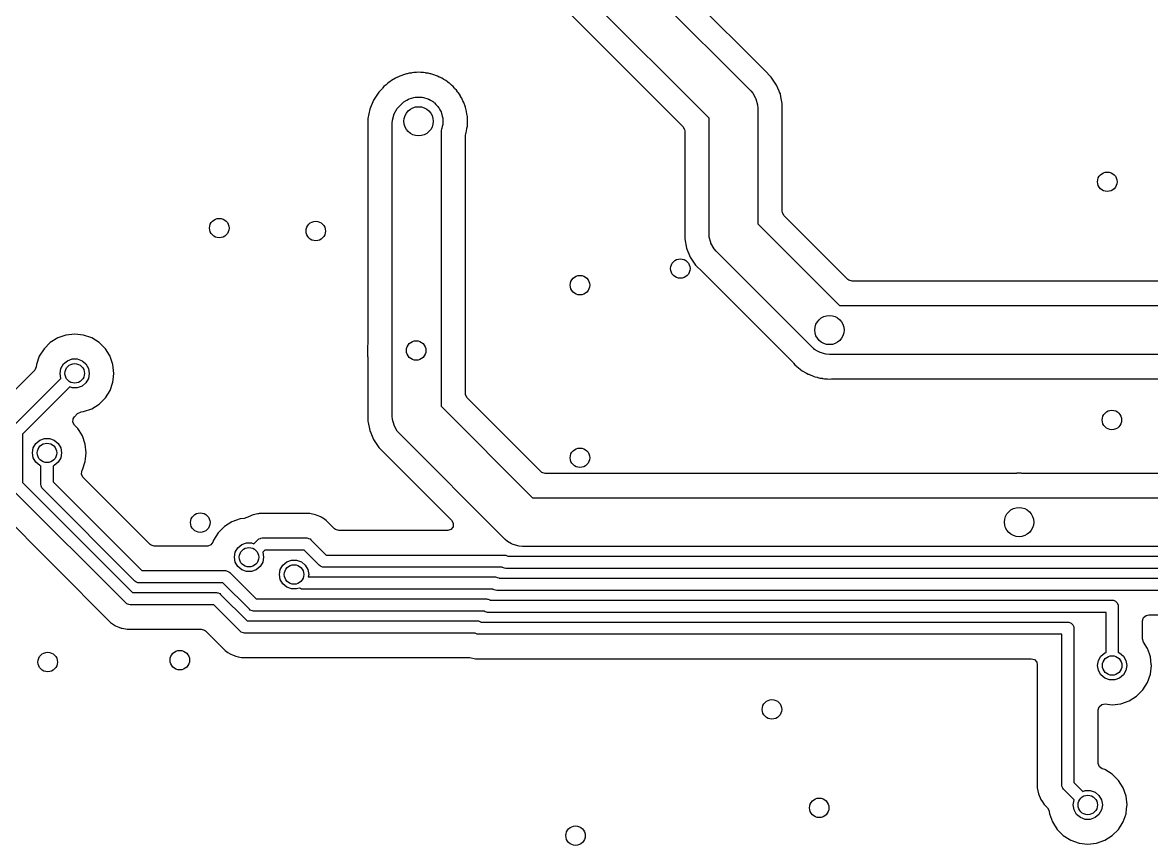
# Model space of a CAD drawing. Extents: x 1.91 to 4.47, y -4.27 to -2.07.
# Drawn here: x 2.373 to 3.285, y -3.398 to -2.733 of the extents above; entities that cross this region are included whole.
import ezdxf

# ---------------------------------------------------------------- set-up
doc = ezdxf.new("R2010")
doc.units = 0
doc.header["$MEASUREMENT"] = 0
doc.layers.add('BLACK', color=7, linetype='CONTINUOUS')

msp = doc.modelspace()

# ---------------------------------------------------------------- linework, layer by layer
at = {"layer": 'BLACK', "linetype": 'CONTINUOUS'}
for p, q in [((2.92756, -2.81052), (2.54972, -2.43268)), ((2.54299, -2.45381), (2.90642, -2.81725)), ((2.97223, -2.77164), (2.77903, -2.57844)), ((2.75642, -2.5837), (2.96116, -2.78844)), ((2.97784, -2.77725), (2.97223, -2.77164)), ((2.97223, -2.77164), (2.97223, -2.77164)), ((2.66961, -2.78116), (2.66922, -2.78145)), ((2.67092, -2.78008), (2.66961, -2.78116)), ((2.67243, -2.77928), (2.67092, -2.78008)), ((2.67092, -2.78008), (2.67092, -2.78008)), ((2.67284, -2.77903), (2.67243, -2.77928)), ((2.67426, -2.77809), (2.67284, -2.77903)), ((2.67583, -2.77743), (2.67426, -2.77809)), ((2.67426, -2.77809), (2.67426, -2.77809)), ((2.67626, -2.77723), (2.67583, -2.77743)), ((2.67777, -2.77642), (2.67626, -2.77723)), ((2.6794, -2.77593), (2.67777, -2.77642)), ((2.67985, -2.77577), (2.6794, -2.77593)), ((2.68142, -2.77512), (2.67985, -2.77577)), ((2.6831, -2.77478), (2.68142, -2.77512)), ((2.68142, -2.77512), (2.68142, -2.77512)), ((2.68356, -2.77467), (2.6831, -2.77478)), ((2.68519, -2.77417), (2.68356, -2.77467)), ((2.68689, -2.77401), (2.68519, -2.77417)), ((2.68519, -2.77417), (2.68519, -2.77417)), ((2.68736, -2.77393), (2.68689, -2.77401)), ((2.68903, -2.7736), (2.68736, -2.77393)), ((2.69074, -2.7736), (2.68903, -2.7736)), ((2.69122, -2.77358), (2.69074, -2.7736)), ((2.69291, -2.77341), (2.69122, -2.77358)), ((2.69461, -2.77358), (2.69291, -2.77341)), ((2.69509, -2.7736), (2.69461, -2.77358)), ((2.69679, -2.7736), (2.69509, -2.7736)), ((2.69847, -2.77393), (2.69679, -2.7736)), ((2.69679, -2.7736), (2.69679, -2.7736)), ((2.69894, -2.77401), (2.69847, -2.77393)), ((2.70064, -2.77417), (2.69894, -2.77401)), ((2.70227, -2.77467), (2.70064, -2.77417)), ((2.70064, -2.77417), (2.70064, -2.77417)), ((2.70273, -2.77478), (2.70227, -2.77467)), ((2.7044, -2.77512), (2.70273, -2.77478)), ((2.70598, -2.77577), (2.7044, -2.77512)), ((2.7044, -2.77512), (2.7044, -2.77512)), ((2.70643, -2.77593), (2.70598, -2.77577)), ((2.70806, -2.77642), (2.70643, -2.77593)), ((2.70956, -2.77723), (2.70806, -2.77642)), ((2.70806, -2.77642), (2.70806, -2.77642)), ((2.71, -2.77743), (2.70956, -2.77723)), ((2.71157, -2.77809), (2.71, -2.77743)), ((2.71299, -2.77903), (2.71157, -2.77809)), ((2.71157, -2.77809), (2.71157, -2.77809)), ((2.7134, -2.77928), (2.71299, -2.77903)), ((2.7149, -2.78008), (2.7134, -2.77928)), ((2.71622, -2.78116), (2.7149, -2.78008)), ((2.7149, -2.78008), (2.7149, -2.78008)), ((2.7166, -2.78145), (2.71622, -2.78116)), ((2.98215, -2.7837), (2.97784, -2.77725)), ((2.97784, -2.77725), (2.97784, -2.77725)), ((2.66074, -2.78946), (2.65643, -2.79591)), ((2.66352, -2.78668), (2.66074, -2.78946)), ((2.66074, -2.78946), (2.66074, -2.78946)), ((2.66384, -2.78632), (2.66352, -2.78668)), ((2.66493, -2.785), (2.66384, -2.78632)), ((2.66624, -2.78392), (2.66493, -2.785)), ((2.6666, -2.7836), (2.66624, -2.78392)), ((2.6678, -2.7824), (2.6666, -2.7836)), ((2.66922, -2.78145), (2.6678, -2.7824)), ((2.6678, -2.7824), (2.6678, -2.7824)), ((2.71757, -2.7821), (2.7166, -2.78145)), ((2.71802, -2.7824), (2.71757, -2.7821)), ((2.71923, -2.7836), (2.71802, -2.7824)), ((2.71802, -2.7824), (2.71802, -2.7824)), ((2.71802, -2.7824), (2.71802, -2.7824)), ((2.71958, -2.78392), (2.71923, -2.7836)), ((2.7209, -2.785), (2.71958, -2.78392)), ((2.72198, -2.78632), (2.7209, -2.785)), ((2.7209, -2.785), (2.7209, -2.785)), ((2.7223, -2.78668), (2.72198, -2.78632)), ((2.72351, -2.78788), (2.7223, -2.78668)), ((2.72446, -2.7893), (2.72351, -2.78788)), ((2.72351, -2.78788), (2.72351, -2.78788)), ((2.72474, -2.78968), (2.72446, -2.7893)), ((2.72582, -2.791), (2.72474, -2.78968)), ((2.96116, -2.78844), (2.96286, -2.79038)), ((2.98425, -2.78877), (2.98215, -2.7837)), ((2.98215, -2.7837), (2.98215, -2.7837)), ((2.98453, -2.78946), (2.98425, -2.78877)), ((2.98512, -2.79087), (2.98453, -2.78946)), ((2.65643, -2.79591), (2.65346, -2.80308)), ((2.65643, -2.79591), (2.65643, -2.79591)), ((2.67742, -2.80065), (2.67899, -2.79907)), ((2.67899, -2.79907), (2.67982, -2.79835)), ((2.67982, -2.79835), (2.68002, -2.79812)), ((2.68002, -2.79812), (2.68026, -2.79796)), ((2.68026, -2.79796), (2.68093, -2.79737)), ((2.68093, -2.79737), (2.68333, -2.79599)), ((2.68333, -2.79599), (2.68474, -2.79509)), ((2.68474, -2.79509), (2.68506, -2.79499)), ((2.68506, -2.79499), (2.68538, -2.79481)), ((2.68538, -2.79481), (2.68894, -2.79385)), ((2.68894, -2.79385), (2.69011, -2.79351)), ((2.69011, -2.79351), (2.69022, -2.79351)), ((2.69022, -2.79351), (2.69034, -2.79348)), ((2.69034, -2.79348), (2.69548, -2.79348)), ((2.69548, -2.79348), (2.6956, -2.79351)), ((2.6956, -2.79351), (2.69571, -2.79351)), ((2.69571, -2.79351), (2.69689, -2.79385)), ((2.69689, -2.79385), (2.70045, -2.79481)), ((2.70045, -2.79481), (2.70077, -2.79499)), ((2.70077, -2.79499), (2.70109, -2.79509)), ((2.70109, -2.79509), (2.70249, -2.79599)), ((2.70249, -2.79599), (2.7049, -2.79737)), ((2.7049, -2.79737), (2.70534, -2.79781)), ((2.70534, -2.79781), (2.7058, -2.79812)), ((2.7058, -2.79812), (2.70689, -2.79937)), ((2.70689, -2.79937), (2.70853, -2.80101)), ((2.72663, -2.79251), (2.72582, -2.791)), ((2.72582, -2.791), (2.72582, -2.791)), ((2.72687, -2.79292), (2.72663, -2.79251)), ((2.72782, -2.79433), (2.72687, -2.79292)), ((2.72847, -2.79591), (2.72782, -2.79433)), ((2.72782, -2.79433), (2.72782, -2.79433)), ((2.72782, -2.79433), (2.72782, -2.79433)), ((2.72868, -2.79634), (2.72847, -2.79591)), ((2.72948, -2.79785), (2.72868, -2.79634)), ((2.72998, -2.79948), (2.72948, -2.79785)), ((2.72948, -2.79785), (2.72948, -2.79785)), ((2.96286, -2.79038), (2.96286, -2.79038)), ((2.96286, -2.79038), (2.96514, -2.79433)), ((2.96514, -2.79433), (2.96543, -2.79483)), ((2.96543, -2.79483), (2.96676, -2.79979)), ((2.98559, -2.79322), (2.98512, -2.79087)), ((2.98663, -2.79848), (2.98559, -2.79322)), ((2.98559, -2.79322), (2.98559, -2.79322)), ((2.98663, -2.8856), (2.98663, -2.79848)), ((2.65346, -2.80308), (2.65195, -2.81069)), ((2.65346, -2.80308), (2.65346, -2.80308)), ((2.67182, -2.812), (2.67315, -2.80703)), ((2.67315, -2.80703), (2.67319, -2.80697)), ((2.67319, -2.80697), (2.67572, -2.80258)), ((2.67572, -2.80258), (2.67742, -2.80065)), ((2.67572, -2.80258), (2.67572, -2.80258)), ((2.70853, -2.80101), (2.70897, -2.80177)), ((2.70897, -2.80177), (2.70947, -2.80235)), ((2.70947, -2.80235), (2.71011, -2.80375)), ((2.71011, -2.80375), (2.7111, -2.80546)), ((2.7111, -2.80546), (2.71139, -2.80655)), ((2.71139, -2.80655), (2.7118, -2.80745)), ((2.7118, -2.80745), (2.712, -2.8088)), ((2.73014, -2.79993), (2.72998, -2.79948)), ((2.73079, -2.8015), (2.73014, -2.79993)), ((2.7311, -2.80308), (2.73079, -2.8015)), ((2.73112, -2.80317), (2.7311, -2.80308)), ((2.73124, -2.80364), (2.73112, -2.80317)), ((2.73173, -2.80527), (2.73124, -2.80364)), ((2.7319, -2.80697), (2.73173, -2.80527)), ((2.73197, -2.80744), (2.7319, -2.80697)), ((2.73209, -2.80806), (2.73197, -2.80744)), ((2.7323, -2.80911), (2.73209, -2.80806)), ((2.96676, -2.79979), (2.96676, -2.79979)), ((2.96676, -2.79979), (2.96693, -2.80236)), ((2.96693, -2.80236), (2.96693, -2.89578)), ((2.65195, -2.81069), (2.65195, -2.99179)), ((2.67165, -2.81457), (2.67182, -2.812)), ((2.67165, -2.99469), (2.67165, -2.81457)), ((2.67182, -2.812), (2.67182, -2.812)), ((2.712, -2.81718), (2.7118, -2.81854)), ((2.712, -2.8088), (2.71243, -2.81042)), ((2.71243, -2.81556), (2.712, -2.81718)), ((2.71243, -2.81042), (2.71243, -2.81182)), ((2.71243, -2.81182), (2.7126, -2.81299)), ((2.7126, -2.81299), (2.71243, -2.81416)), ((2.71243, -2.81416), (2.71243, -2.81556)), ((2.73197, -2.81854), (2.7323, -2.81687)), ((2.7323, -2.81082), (2.7323, -2.80911)), ((2.73233, -2.8113), (2.7323, -2.81082)), ((2.7323, -2.81517), (2.73233, -2.81469)), ((2.7323, -2.81687), (2.7323, -2.81517)), ((2.73249, -2.81299), (2.73233, -2.8113)), ((2.73233, -2.81469), (2.7324, -2.81397)), ((2.7324, -2.81397), (2.73249, -2.81299)), ((2.90642, -2.81725), (2.90774, -2.81966)), ((2.92756, -2.90394), (2.92756, -2.81052)), ((2.7111, -2.82053), (2.71102, -2.82066)), ((2.71102, -2.82066), (2.71102, -2.99803)), ((2.71139, -2.81943), (2.7111, -2.82053)), ((2.7118, -2.81854), (2.71139, -2.81943)), ((2.73073, -2.82527), (2.73082, -2.82432)), ((2.73073, -3.03284), (2.73073, -2.82527)), ((2.73082, -2.82432), (2.73112, -2.82281)), ((2.73112, -2.82281), (2.73124, -2.82234)), ((2.73124, -2.82234), (2.73173, -2.82071)), ((2.73173, -2.82071), (2.7319, -2.81902)), ((2.7319, -2.81902), (2.73197, -2.81854)), ((2.90774, -2.81966), (2.90785, -2.8207)), ((2.90785, -2.8207), (2.90785, -2.90782)), ((2.98675, -2.88664), (2.98663, -2.8856)), ((2.98806, -2.88905), (2.98675, -2.88664)), ((3.03969, -2.94068), (2.98806, -2.88905)), ((2.96693, -2.89578), (3.03296, -2.96181)), ((2.90785, -2.90782), (2.90785, -2.90782)), ((2.90785, -2.90782), (2.90785, -2.90782)), ((2.90785, -2.90782), (2.90937, -2.91543)), ((2.92773, -2.90651), (2.92756, -2.90394)), ((2.92889, -2.91084), (2.92773, -2.90651)), ((2.92773, -2.90651), (2.92773, -2.90651)), ((2.90937, -2.91543), (2.90937, -2.91543)), ((2.90937, -2.91543), (2.91234, -2.92259)), ((2.92906, -2.91147), (2.92889, -2.91084)), ((2.93163, -2.91592), (2.92906, -2.91147)), ((2.93332, -2.91786), (2.93163, -2.91592)), ((2.93163, -2.91592), (2.93163, -2.91592)), ((3.01088, -2.99542), (2.93332, -2.91786)), ((2.91234, -2.92259), (2.91234, -2.9226)), ((2.91234, -2.9226), (2.91665, -2.92905)), ((2.91665, -2.92905), (2.91665, -2.92905)), ((2.91665, -2.92905), (2.91665, -2.92905)), ((2.91665, -2.92905), (2.92213, -2.93453)), ((2.92213, -2.93453), (2.92213, -2.93453)), ((2.92213, -2.93453), (2.92241, -2.93481)), ((2.92241, -2.93481), (2.92241, -2.93481)), ((2.92241, -2.93481), (2.92241, -2.93481)), ((2.92241, -2.93481), (2.99541, -3.00781)), ((3.0405, -2.94133), (3.03969, -2.94068)), ((3.04314, -2.94211), (3.0405, -2.94133)), ((3.71018, -2.94211), (3.04314, -2.94211)), ((3.03296, -2.96181), (3.7063, -2.96181)), ((2.40135, -2.98791), (2.39533, -2.99169)), ((2.40805, -2.98557), (2.40135, -2.98791)), ((2.41511, -2.98477), (2.40805, -2.98557)), ((2.40805, -2.98557), (2.40805, -2.98557)), ((2.42216, -2.98557), (2.41511, -2.98477)), ((2.41511, -2.98477), (2.41511, -2.98477)), ((2.42887, -2.98791), (2.42216, -2.98557)), ((2.42216, -2.98557), (2.42216, -2.98557)), ((2.43488, -2.99169), (2.42887, -2.98791)), ((2.39031, -2.99671), (2.38653, -3.00273)), ((2.39533, -2.99169), (2.39031, -2.99671)), ((2.4399, -2.99671), (2.43488, -2.99169)), ((2.44317, -3.00191), (2.4399, -2.99671)), ((2.65185, -2.99274), (2.65157, -2.99415)), ((2.65157, -2.99415), (2.65157, -3.00191)), ((2.65195, -2.99179), (2.65185, -2.99274)), ((2.67145, -2.99546), (2.67165, -2.99469)), ((2.67145, -3.0006), (2.67145, -2.99546)), ((2.71102, -2.99803), (2.71102, -3.04303)), ((3.01171, -2.99614), (3.01088, -2.99542)), ((3.01191, -2.99637), (3.01171, -2.99614)), ((3.01215, -2.99653), (3.01191, -2.99637)), ((3.01282, -2.99711), (3.01215, -2.99653)), ((3.01522, -2.9985), (3.01282, -2.99711)), ((3.01282, -2.99711), (3.01282, -2.99711)), ((3.01663, -2.9994), (3.01522, -2.9985)), ((3.01695, -2.9995), (3.01663, -2.9994)), ((3.01727, -2.99968), (3.01695, -2.9995)), ((3.01832, -2.99996), (3.01727, -2.99968)), ((3.02082, -3.00064), (3.01832, -2.99996)), ((2.38653, -3.00273), (2.38419, -3.00943)), ((2.40401, -3.01245), (2.40606, -3.0089)), ((2.40606, -3.0089), (2.4092, -3.00626)), ((2.4092, -3.00626), (2.41306, -3.00486)), ((2.41306, -3.00486), (2.41716, -3.00486)), ((2.41716, -3.00486), (2.42101, -3.00626)), ((2.42101, -3.00626), (2.42415, -3.0089)), ((2.42415, -3.0089), (2.42621, -3.01245)), ((2.44368, -3.00273), (2.44317, -3.00191)), ((2.44405, -3.00379), (2.44368, -3.00273)), ((2.44603, -3.00943), (2.44405, -3.00379)), ((2.65157, -3.00191), (2.65174, -3.00273)), ((2.65174, -3.00273), (2.65185, -3.00332)), ((2.65185, -3.00332), (2.65195, -3.00427)), ((2.65195, -3.00427), (2.65195, -3.05506)), ((2.67165, -3.00137), (2.67145, -3.0006)), ((2.67165, -3.05118), (2.67165, -3.00137)), ((2.99541, -3.00781), (2.99573, -3.00817)), ((2.99573, -3.00817), (2.99682, -3.00948)), ((3.022, -3.00098), (3.02082, -3.00064)), ((3.02211, -3.00098), (3.022, -3.00098)), ((3.02223, -3.00101), (3.02211, -3.00098)), ((3.0248, -3.00118), (3.02223, -3.00101)), ((3.02223, -3.00101), (3.02223, -3.00101)), ((3.69815, -3.00118), (3.0248, -3.00118)), ((2.38258, -3.01419), (2.35777, -3.039)), ((2.38291, -3.01382), (2.38258, -3.01419)), ((2.38398, -3.01128), (2.38291, -3.01382)), ((2.38419, -3.00943), (2.38398, -3.01128)), ((2.4033, -3.01649), (2.40401, -3.01245)), ((2.40401, -3.02053), (2.4033, -3.01649)), ((2.42621, -3.01245), (2.42692, -3.01649)), ((2.42692, -3.01649), (2.42621, -3.02053)), ((2.44682, -3.01649), (2.44603, -3.00943)), ((2.44603, -3.00943), (2.44603, -3.00943)), ((2.44624, -3.02166), (2.44682, -3.01649)), ((2.44682, -3.01649), (2.44682, -3.01649)), ((2.99682, -3.00948), (2.99813, -3.01056)), ((2.99813, -3.01056), (2.99849, -3.01089)), ((2.99849, -3.01089), (2.99969, -3.01209)), ((2.99969, -3.01209), (3.00111, -3.01304)), ((3.00111, -3.01304), (3.0015, -3.01332)), ((3.0015, -3.01332), (3.00281, -3.01441)), ((3.00281, -3.01441), (3.00281, -3.01441)), ((3.00281, -3.01441), (3.00432, -3.01521)), ((3.00432, -3.01521), (3.00473, -3.01546)), ((3.00473, -3.01546), (3.00615, -3.0164)), ((3.00615, -3.0164), (3.00772, -3.01706)), ((3.00772, -3.01706), (3.00815, -3.01726)), ((3.00815, -3.01726), (3.00966, -3.01806)), ((3.00966, -3.01806), (3.01129, -3.01856)), ((2.36463, -3.06001), (2.40404, -3.02059)), ((2.40404, -3.02059), (2.40401, -3.02053)), ((2.42101, -3.02672), (2.41716, -3.02812)), ((2.42415, -3.02408), (2.42101, -3.02672)), ((2.42621, -3.02053), (2.42415, -3.02408)), ((2.44368, -3.03025), (2.44603, -3.02355)), ((2.44603, -3.02355), (2.44624, -3.02166)), ((3.01129, -3.01856), (3.01174, -3.01872)), ((3.01174, -3.01872), (3.01307, -3.01927)), ((3.01307, -3.01927), (3.01331, -3.01937)), ((3.01331, -3.01937), (3.01499, -3.0197)), ((3.01499, -3.0197), (3.01545, -3.01982)), ((3.01545, -3.01982), (3.01708, -3.02032)), ((3.01708, -3.02032), (3.01878, -3.02048)), ((3.01878, -3.02048), (3.01925, -3.02055)), ((3.01925, -3.02055), (3.01966, -3.02063)), ((3.01966, -3.02063), (3.02092, -3.02089)), ((3.02092, -3.02089), (3.02092, -3.02089)), ((3.02092, -3.02089), (3.02092, -3.02089)), ((3.02092, -3.02089), (3.02092, -3.02089)), ((3.02092, -3.02089), (3.02263, -3.02089)), ((3.02263, -3.02089), (3.02311, -3.02091)), ((3.02311, -3.02091), (3.0248, -3.02108)), ((3.0248, -3.02108), (3.0265, -3.02091)), ((3.0265, -3.02091), (3.02698, -3.02089)), ((3.02698, -3.02089), (3.02868, -3.02089)), ((3.02868, -3.02089), (3.55189, -3.02089)), ((2.41113, -3.02742), (2.37303, -3.06552)), ((2.41306, -3.02812), (2.41113, -3.02742)), ((2.41716, -3.02812), (2.41306, -3.02812)), ((2.43488, -3.04128), (2.4399, -3.03626)), ((2.4399, -3.03626), (2.44368, -3.03025)), ((2.73084, -3.03388), (2.73073, -3.03284)), ((2.73216, -3.0363), (2.73084, -3.03388)), ((2.79166, -3.09579), (2.73216, -3.0363)), ((2.42216, -3.04741), (2.42887, -3.04506)), ((2.42887, -3.04506), (2.43488, -3.04128)), ((2.71102, -3.04303), (2.78493, -3.11693)), ((2.41363, -3.05596), (2.41383, -3.05322)), ((2.41383, -3.05322), (2.41495, -3.05147)), ((2.41495, -3.05147), (2.41741, -3.04902)), ((2.41741, -3.04902), (2.41982, -3.0477)), ((2.41982, -3.0477), (2.42031, -3.04762)), ((2.42031, -3.04762), (2.42216, -3.04741)), ((2.67182, -3.05375), (2.67165, -3.05118)), ((2.67306, -3.05837), (2.67182, -3.05375)), ((2.67182, -3.05375), (2.67182, -3.05375)), ((2.41495, -3.05837), (2.41363, -3.05596)), ((2.41751, -3.06093), (2.41495, -3.05837)), ((2.4186, -3.06267), (2.41751, -3.06093)), ((2.42129, -3.06695), (2.4186, -3.06267)), ((2.65195, -3.05506), (2.65215, -3.05607)), ((2.65215, -3.05607), (2.65215, -3.05608)), ((2.65215, -3.05608), (2.65215, -3.05608)), ((2.65215, -3.05608), (2.65346, -3.06267)), ((2.65346, -3.06267), (2.65346, -3.06267)), ((2.65346, -3.06267), (2.65346, -3.06267)), ((2.65346, -3.06267), (2.65419, -3.06442)), ((2.67315, -3.05871), (2.67306, -3.05837)), ((2.67572, -3.06316), (2.67315, -3.05871)), ((2.67572, -3.06317), (2.67572, -3.06316)), ((2.67742, -3.0651), (2.67572, -3.06317)), ((2.37303, -3.06552), (2.37303, -3.10465)), ((2.38367, -3.07312), (2.38681, -3.07048)), ((2.38681, -3.07048), (2.39067, -3.06908)), ((2.39067, -3.06908), (2.39477, -3.06908)), ((2.39477, -3.06908), (2.39862, -3.07048)), ((2.39862, -3.07048), (2.40176, -3.07312)), ((2.42364, -3.07365), (2.42129, -3.06695)), ((2.65419, -3.06442), (2.65643, -3.06984)), ((2.65643, -3.06984), (2.65643, -3.06984)), ((2.65643, -3.06984), (2.65643, -3.06984)), ((2.65643, -3.06984), (2.66074, -3.07629)), ((2.76285, -3.15053), (2.67742, -3.0651)), ((2.38091, -3.08071), (2.38162, -3.07667)), ((2.38162, -3.08475), (2.38091, -3.08071)), ((2.38162, -3.07667), (2.38367, -3.07312)), ((2.40176, -3.07312), (2.40382, -3.07667)), ((2.40382, -3.07667), (2.40453, -3.08071)), ((2.40453, -3.08071), (2.40382, -3.08475)), ((2.42443, -3.08071), (2.42364, -3.07365)), ((2.42364, -3.07365), (2.42364, -3.07365)), ((2.4239, -3.0854), (2.42443, -3.08071)), ((2.42443, -3.08071), (2.42443, -3.08071)), ((2.66074, -3.07629), (2.66623, -3.08178)), ((2.66623, -3.08178), (2.66623, -3.08178)), ((2.66623, -3.08178), (2.66651, -3.08206)), ((2.66651, -3.08206), (2.66651, -3.08206)), ((2.66651, -3.08206), (2.66651, -3.08206)), ((2.66651, -3.08206), (2.71958, -3.13513)), ((2.38367, -3.0883), (2.38162, -3.08475)), ((2.38681, -3.09094), (2.38367, -3.0883)), ((2.3878, -3.0913), (2.38681, -3.09094)), ((2.39862, -3.09094), (2.39764, -3.0913)), ((2.40176, -3.0883), (2.39862, -3.09094)), ((2.40382, -3.08475), (2.40176, -3.0883)), ((2.42129, -3.09447), (2.42364, -3.08777)), ((2.42364, -3.08777), (2.4239, -3.0854)), ((2.3878, -3.10624), (2.3878, -3.0913)), ((2.39764, -3.0913), (2.39764, -3.10421)), ((2.42059, -3.0982), (2.42079, -3.09546)), ((2.42191, -3.10061), (2.42059, -3.0982)), ((2.42079, -3.09546), (2.42123, -3.09456)), ((2.42123, -3.09456), (2.42129, -3.09447)), ((2.79247, -3.09645), (2.79166, -3.09579)), ((2.79511, -3.09722), (2.79247, -3.09645)), ((3.17578, -3.09722), (2.79511, -3.09722)), ((3.17626, -3.0972), (3.17578, -3.09722)), ((3.17795, -3.09703), (3.17626, -3.0972)), ((3.17965, -3.0972), (3.17795, -3.09703)), ((3.18013, -3.09722), (3.17965, -3.0972)), ((3.42184, -3.09722), (3.18013, -3.09722)), ((2.37303, -3.10465), (2.46188, -3.1935)), ((2.38789, -3.1072), (2.3878, -3.10624)), ((2.38862, -3.10898), (2.38789, -3.1072)), ((2.38924, -3.10972), (2.38862, -3.10898)), ((2.38862, -3.10898), (2.38862, -3.10898)), ((2.39764, -3.10421), (2.46922, -3.17579)), ((2.47595, -3.15465), (2.42191, -3.10061)), ((2.45636, -3.20191), (2.36463, -3.11017)), ((2.4637, -3.18419), (2.38924, -3.10972)), ((2.78493, -3.11693), (3.17795, -3.11693)), ((3.17795, -3.11693), (3.48661, -3.11693)), ((2.35269, -3.1261), (2.44414, -3.21755)), ((2.54213, -3.1364), (2.53612, -3.14018)), ((2.54883, -3.13405), (2.54213, -3.1364)), ((2.55212, -3.13368), (2.54883, -3.13405)), ((2.54883, -3.13405), (2.54883, -3.13405)), ((2.55428, -3.13289), (2.55212, -3.13368)), ((2.55489, -3.13249), (2.55428, -3.13289)), ((2.55806, -3.13118), (2.55489, -3.13249)), ((2.55489, -3.13249), (2.55489, -3.13249)), ((2.55858, -3.13096), (2.55806, -3.13118)), ((2.55937, -3.13063), (2.55858, -3.13096)), ((2.56293, -3.12992), (2.55937, -3.13063)), ((2.55937, -3.13063), (2.55937, -3.13063)), ((2.56353, -3.1298), (2.56293, -3.12992)), ((2.56293, -3.12992), (2.56293, -3.12992)), ((2.56413, -3.12969), (2.56353, -3.1298)), ((2.56898, -3.12969), (2.56413, -3.12969)), ((2.60493, -3.12969), (2.56898, -3.12969)), ((2.60613, -3.12992), (2.60493, -3.12969)), ((2.60493, -3.12969), (2.60493, -3.12969)), ((2.60969, -3.13063), (2.60613, -3.12992)), ((2.60613, -3.12992), (2.60613, -3.12992)), ((2.611, -3.13118), (2.60969, -3.13063)), ((2.60969, -3.13063), (2.60969, -3.13063)), ((2.60969, -3.13063), (2.60969, -3.13063)), ((2.61392, -3.13238), (2.611, -3.13118)), ((2.61417, -3.13249), (2.61392, -3.13238)), ((2.6155, -3.13338), (2.61417, -3.13249)), ((2.61417, -3.13249), (2.61417, -3.13249)), ((2.61596, -3.13368), (2.6155, -3.13338)), ((2.6155, -3.13338), (2.6155, -3.13338)), ((2.6155, -3.13338), (2.6155, -3.13338)), ((2.6182, -3.13518), (2.61596, -3.13368)), ((2.6218, -3.13878), (2.6182, -3.13518)), ((2.71958, -3.13513), (2.7209, -3.13754)), ((2.5311, -3.1452), (2.52732, -3.15121)), ((2.53612, -3.14018), (2.5311, -3.1452)), ((2.62505, -3.14203), (2.6218, -3.13878)), ((2.6218, -3.13878), (2.6218, -3.13878)), ((2.62587, -3.14269), (2.62505, -3.14203)), ((2.62851, -3.14346), (2.62587, -3.14269)), ((2.71613, -3.14346), (2.62851, -3.14346)), ((2.71648, -3.14345), (2.71613, -3.14346)), ((2.71906, -3.14249), (2.71648, -3.14345)), ((2.7207, -3.14029), (2.71906, -3.14249)), ((2.7209, -3.13754), (2.7207, -3.14029)), ((2.47676, -3.15531), (2.47595, -3.15465)), ((2.52515, -3.15505), (2.5226, -3.15606)), ((2.52676, -3.15281), (2.52515, -3.15505)), ((2.52732, -3.15121), (2.52676, -3.15281)), ((2.52732, -3.15121), (2.52732, -3.15121)), ((2.54684, -3.15738), (2.54999, -3.15475)), ((2.54999, -3.15475), (2.55384, -3.15334)), ((2.55384, -3.15334), (2.55794, -3.15334)), ((2.55794, -3.15334), (2.55986, -3.15404)), ((2.55986, -3.15404), (2.56308, -3.15083)), ((2.56308, -3.15083), (2.56382, -3.15022)), ((2.56382, -3.15022), (2.56508, -3.1497)), ((2.56382, -3.15022), (2.56382, -3.15022)), ((2.56508, -3.1497), (2.5656, -3.14948)), ((2.5656, -3.14948), (2.56656, -3.14939)), ((2.5656, -3.14948), (2.5656, -3.14948)), ((2.56656, -3.14939), (2.6025, -3.14939)), ((2.6025, -3.14939), (2.60346, -3.14948)), ((2.60346, -3.14948), (2.60346, -3.14948)), ((2.60346, -3.14948), (2.60398, -3.1497)), ((2.60398, -3.1497), (2.60524, -3.15022)), ((2.60524, -3.15022), (2.60524, -3.15022)), ((2.60524, -3.15022), (2.60598, -3.15083)), ((2.60598, -3.15083), (2.61832, -3.16317)), ((2.76479, -3.15223), (2.76285, -3.15053)), ((2.76804, -3.15411), (2.76479, -3.15223)), ((2.76479, -3.15223), (2.76479, -3.15223)), ((2.76924, -3.1548), (2.76804, -3.15411)), ((2.7742, -3.15613), (2.76924, -3.1548)), ((2.4794, -3.15608), (2.47676, -3.15531)), ((2.52215, -3.15608), (2.4794, -3.15608)), ((2.5226, -3.15606), (2.52215, -3.15608)), ((2.54408, -3.16497), (2.54479, -3.16093)), ((2.54479, -3.16093), (2.54684, -3.15738)), ((2.56859, -3.15923), (2.56695, -3.16087)), ((2.56695, -3.16087), (2.56699, -3.16093)), ((2.56699, -3.16093), (2.5677, -3.16497)), ((2.60047, -3.15923), (2.56859, -3.15923)), ((2.6128, -3.17157), (2.60047, -3.15923)), ((2.61832, -3.16317), (2.76231, -3.16317)), ((2.76231, -3.16317), (2.76327, -3.16326)), ((2.76327, -3.16326), (2.76327, -3.16326)), ((2.76327, -3.16326), (2.76379, -3.16348)), ((2.76379, -3.16348), (2.76505, -3.164)), ((2.76505, -3.164), (2.76505, -3.164)), ((2.76505, -3.164), (2.76526, -3.16417)), ((2.76526, -3.16417), (3.41201, -3.16417)), ((2.77677, -3.1563), (2.7742, -3.15613)), ((2.7742, -3.15613), (2.7742, -3.15613)), ((3.17795, -3.1563), (2.77677, -3.1563)), ((3.47846, -3.1563), (3.17795, -3.1563)), ((2.54479, -3.16901), (2.54408, -3.16497)), ((2.54684, -3.17257), (2.54479, -3.16901)), ((2.54999, -3.1752), (2.54684, -3.17257)), ((2.56494, -3.17257), (2.5618, -3.1752)), ((2.56699, -3.16901), (2.56494, -3.17257)), ((2.5677, -3.16497), (2.56699, -3.16901)), ((2.58121, -3.17488), (2.58326, -3.17133)), ((2.58326, -3.17133), (2.58641, -3.16869)), ((2.58641, -3.16869), (2.59026, -3.16729)), ((2.59026, -3.16729), (2.59436, -3.16729)), ((2.59436, -3.16729), (2.59822, -3.16869)), ((2.59822, -3.16869), (2.60136, -3.17133)), ((2.60136, -3.17133), (2.60341, -3.17488)), ((2.61355, -3.17218), (2.6128, -3.17157)), ((2.61532, -3.17292), (2.61355, -3.17218)), ((2.61628, -3.17301), (2.61532, -3.17292)), ((2.61532, -3.17292), (2.61532, -3.17292)), ((2.76037, -3.17301), (2.61628, -3.17301)), ((2.76058, -3.17319), (2.76037, -3.17301)), ((2.76162, -3.17362), (2.76058, -3.17319)), ((2.76058, -3.17319), (2.76058, -3.17319)), ((2.46922, -3.17579), (2.53685, -3.17579)), ((2.53685, -3.17579), (2.53782, -3.17588)), ((2.53782, -3.17588), (2.53782, -3.17588)), ((2.53782, -3.17588), (2.53833, -3.1761)), ((2.53833, -3.1761), (2.53959, -3.17662)), ((2.53959, -3.17662), (2.53959, -3.17662)), ((2.53959, -3.17662), (2.54033, -3.17723)), ((2.54033, -3.17723), (2.56171, -3.1986)), ((2.55384, -3.17661), (2.54999, -3.1752)), ((2.55794, -3.17661), (2.55384, -3.17661)), ((2.5618, -3.1752), (2.55794, -3.17661)), ((2.5805, -3.17892), (2.58121, -3.17488)), ((2.58121, -3.18296), (2.5805, -3.17892)), ((2.60341, -3.17488), (2.60412, -3.17892)), ((2.60412, -3.17892), (2.60378, -3.18089)), ((2.60378, -3.18089), (2.75498, -3.18089)), ((2.75498, -3.18089), (2.75594, -3.18098)), ((2.75594, -3.18098), (2.75594, -3.18098)), ((2.75594, -3.18098), (2.75646, -3.1812)), ((2.75646, -3.1812), (2.75771, -3.18172)), ((2.75771, -3.18172), (2.75771, -3.18172)), ((2.75771, -3.18172), (2.75792, -3.18189)), ((2.75792, -3.18189), (3.39035, -3.18189)), ((2.76236, -3.17392), (2.76162, -3.17362)), ((2.76332, -3.17402), (2.76236, -3.17392)), ((2.76236, -3.17392), (2.76236, -3.17392)), ((3.40997, -3.17402), (2.76332, -3.17402)), ((2.46445, -3.1848), (2.4637, -3.18419)), ((2.4657, -3.18532), (2.46445, -3.1848)), ((2.46445, -3.1848), (2.46445, -3.1848)), ((2.46622, -3.18554), (2.4657, -3.18532)), ((2.46718, -3.18563), (2.46622, -3.18554)), ((2.46622, -3.18554), (2.46622, -3.18554)), ((2.53482, -3.18563), (2.46718, -3.18563)), ((2.55619, -3.207), (2.53482, -3.18563)), ((2.58326, -3.18651), (2.58121, -3.18296)), ((2.58641, -3.18915), (2.58326, -3.18651)), ((2.59026, -3.19055), (2.58641, -3.18915)), ((2.59436, -3.19055), (2.59026, -3.19055)), ((2.59637, -3.18982), (2.59436, -3.19055)), ((2.59647, -3.1899), (2.59637, -3.18982)), ((2.59741, -3.19029), (2.59647, -3.1899)), ((2.59647, -3.1899), (2.59647, -3.1899)), ((2.59824, -3.19063), (2.59741, -3.19029)), ((2.5992, -3.19073), (2.59824, -3.19063)), ((2.59824, -3.19063), (2.59824, -3.19063)), ((2.75303, -3.19073), (2.5992, -3.19073)), ((2.75325, -3.1909), (2.75303, -3.19073)), ((2.75389, -3.19117), (2.75325, -3.1909)), ((2.75325, -3.1909), (2.75325, -3.1909)), ((2.75502, -3.19164), (2.75389, -3.19117)), ((2.46188, -3.1935), (2.52952, -3.1935)), ((2.52952, -3.1935), (2.53048, -3.1936)), ((2.53048, -3.1936), (2.53048, -3.1936)), ((2.53048, -3.1936), (2.531, -3.19381)), ((2.531, -3.19381), (2.53225, -3.19433)), ((2.53225, -3.19433), (2.53225, -3.19433)), ((2.53225, -3.19433), (2.533, -3.19495)), ((2.533, -3.19495), (2.55437, -3.21632)), ((2.56171, -3.1986), (2.74764, -3.1986)), ((2.74764, -3.1986), (2.7486, -3.1987)), ((2.7486, -3.1987), (2.7486, -3.1987)), ((2.7486, -3.1987), (2.74912, -3.19891)), ((2.74912, -3.19891), (2.75037, -3.19943)), ((2.75037, -3.19943), (2.75037, -3.19943)), ((2.75037, -3.19943), (2.75058, -3.19961)), ((2.75058, -3.19961), (3.25315, -3.19961)), ((2.75598, -3.19173), (2.75502, -3.19164)), ((2.75502, -3.19164), (2.75502, -3.19164)), ((3.38832, -3.19173), (2.75598, -3.19173)), ((3.25315, -3.19961), (3.25411, -3.1997)), ((3.25411, -3.1997), (3.25588, -3.20044)), ((3.25588, -3.20044), (3.25724, -3.20179)), ((2.45711, -3.20252), (2.45636, -3.20191)), ((2.45888, -3.20325), (2.45711, -3.20252)), ((2.45984, -3.20335), (2.45888, -3.20325)), ((2.52748, -3.20335), (2.45984, -3.20335)), ((2.54885, -3.22472), (2.52748, -3.20335)), ((2.55694, -3.20762), (2.55619, -3.207)), ((2.55871, -3.20835), (2.55694, -3.20762)), ((2.55967, -3.20844), (2.55871, -3.20835)), ((2.55871, -3.20835), (2.55871, -3.20835)), ((2.74569, -3.20844), (2.55967, -3.20844)), ((2.74591, -3.20862), (2.74569, -3.20844)), ((2.74663, -3.20892), (2.74591, -3.20862)), ((2.74591, -3.20862), (2.74591, -3.20862)), ((2.74768, -3.20935), (2.74663, -3.20892)), ((2.74864, -3.20945), (2.74768, -3.20935)), ((2.74768, -3.20935), (2.74768, -3.20935)), ((3.24823, -3.20945), (2.74864, -3.20945)), ((3.24823, -3.24178), (3.24823, -3.20945)), ((3.25724, -3.20179), (3.25798, -3.20357)), ((3.25798, -3.20357), (3.25807, -3.20453)), ((3.25807, -3.20453), (3.25807, -3.24178)), ((2.44414, -3.21755), (2.44414, -3.21755)), ((2.44414, -3.21755), (2.44818, -3.22025)), ((2.55437, -3.21632), (2.7403, -3.21632)), ((2.7403, -3.21632), (2.74126, -3.21641)), ((2.74126, -3.21641), (2.74126, -3.21641)), ((2.74126, -3.21641), (2.74178, -3.21663)), ((2.74178, -3.21663), (2.74303, -3.21715)), ((2.74303, -3.21715), (2.74303, -3.21715)), ((2.74303, -3.21715), (2.74325, -3.21732)), ((2.74325, -3.21732), (3.21732, -3.21732)), ((3.21732, -3.21732), (3.21828, -3.21742)), ((3.21828, -3.21742), (3.22006, -3.21815)), ((3.22006, -3.21815), (3.22141, -3.21951)), ((3.27778, -3.21632), (3.27855, -3.21368)), ((3.27778, -3.23091), (3.27778, -3.21632)), ((3.27855, -3.21368), (3.28063, -3.21188)), ((3.28063, -3.21188), (3.28266, -3.21144)), ((3.28266, -3.21144), (3.37813, -3.21144)), ((2.44818, -3.22025), (2.44818, -3.22025)), ((2.44818, -3.22025), (2.44818, -3.22025)), ((2.44818, -3.22025), (2.4508, -3.22134)), ((2.4508, -3.22134), (2.4508, -3.22134)), ((2.4508, -3.22134), (2.45266, -3.2221)), ((2.45266, -3.2221), (2.45266, -3.2221)), ((2.45266, -3.2221), (2.45345, -3.22226)), ((2.45345, -3.22226), (2.45477, -3.22252)), ((2.45477, -3.22252), (2.45742, -3.22305)), ((2.45742, -3.22305), (2.45742, -3.22305)), ((2.45742, -3.22305), (2.46251, -3.22305)), ((2.46251, -3.22305), (2.46251, -3.22305)), ((2.46251, -3.22305), (2.51729, -3.22305)), ((2.51729, -3.22305), (2.51993, -3.22383)), ((2.51993, -3.22383), (2.52075, -3.22448)), ((2.52075, -3.22448), (2.53308, -3.23682)), ((2.5496, -3.22533), (2.54885, -3.22472)), ((2.55137, -3.22607), (2.5496, -3.22533)), ((2.55233, -3.22616), (2.55137, -3.22607)), ((2.55137, -3.22607), (2.55137, -3.22607)), ((2.73836, -3.22616), (2.55233, -3.22616)), ((2.73857, -3.22634), (2.73836, -3.22616)), ((2.73961, -3.22677), (2.73857, -3.22634)), ((2.73857, -3.22634), (2.73857, -3.22634)), ((2.74034, -3.22707), (2.73961, -3.22677)), ((2.7413, -3.22717), (2.74034, -3.22707)), ((2.74034, -3.22707), (2.74034, -3.22707)), ((3.2124, -3.22717), (2.7413, -3.22717)), ((3.2124, -3.34882), (3.2124, -3.22717)), ((3.22141, -3.21951), (3.22215, -3.22128)), ((3.22215, -3.22128), (3.22224, -3.22224)), ((3.22224, -3.22224), (3.22224, -3.34678)), ((2.53308, -3.23682), (2.53308, -3.23682)), ((2.53308, -3.23682), (2.53663, -3.24037)), ((3.27852, -3.23351), (3.27778, -3.23091)), ((3.28172, -3.2386), (3.27852, -3.23351)), ((2.53663, -3.24037), (2.53663, -3.24037)), ((2.53663, -3.24037), (2.53871, -3.24175)), ((2.53871, -3.24175), (2.54067, -3.24306)), ((2.54067, -3.24306), (2.54309, -3.24407)), ((2.54309, -3.24407), (2.54515, -3.24492)), ((2.54515, -3.24492), (2.54708, -3.2453)), ((2.54708, -3.2453), (2.54991, -3.24587)), ((2.54991, -3.24587), (2.54991, -3.24587)), ((2.54991, -3.24587), (2.54991, -3.24587)), ((2.54991, -3.24587), (2.54991, -3.24587)), ((2.54991, -3.24587), (2.73335, -3.24587)), ((2.73335, -3.24587), (2.7343, -3.24596)), ((2.7343, -3.24596), (2.73888, -3.24687)), ((3.24205, -3.24832), (3.2441, -3.24477)), ((3.2441, -3.24477), (3.24724, -3.24213)), ((3.24724, -3.24213), (3.24823, -3.24178)), ((3.25807, -3.24178), (3.25906, -3.24213)), ((3.25906, -3.24213), (3.2622, -3.24477)), ((3.2622, -3.24477), (3.26425, -3.24832)), ((3.28329, -3.24306), (3.28172, -3.2386)), ((3.28407, -3.2453), (3.28329, -3.24306)), ((3.28407, -3.24531), (3.28407, -3.2453)), ((3.28477, -3.25152), (3.28407, -3.24531)), ((2.73888, -3.24687), (2.73888, -3.24687)), ((2.73888, -3.24687), (2.73888, -3.24687)), ((2.73888, -3.24687), (2.73888, -3.24687)), ((2.73888, -3.24687), (3.18781, -3.24687)), ((3.18781, -3.24687), (3.19045, -3.24765)), ((3.19045, -3.24765), (3.19226, -3.24972)), ((3.19226, -3.24972), (3.1927, -3.25175)), ((3.1927, -3.25175), (3.1927, -3.35124)), ((3.24134, -3.25236), (3.24205, -3.24832)), ((3.24205, -3.2564), (3.24134, -3.25236)), ((3.26425, -3.24832), (3.26496, -3.25236)), ((3.26496, -3.25236), (3.26425, -3.2564)), ((3.28407, -3.25942), (3.28486, -3.25236)), ((3.28486, -3.25236), (3.28477, -3.25152)), ((3.2441, -3.25995), (3.24205, -3.2564)), ((3.24724, -3.26259), (3.2441, -3.25995)), ((3.2511, -3.26399), (3.24724, -3.26259)), ((3.2552, -3.26399), (3.2511, -3.26399)), ((3.25906, -3.26259), (3.2552, -3.26399)), ((3.2622, -3.25995), (3.25906, -3.26259)), ((3.26425, -3.2564), (3.2622, -3.25995)), ((3.28172, -3.26612), (3.28407, -3.25942)), ((3.27292, -3.27716), (3.27795, -3.27214)), ((3.27795, -3.27214), (3.28172, -3.26612)), ((3.26021, -3.28328), (3.26691, -3.28094)), ((3.26691, -3.28094), (3.27292, -3.27716)), ((3.24195, -3.28828), (3.24272, -3.28564)), ((3.24195, -3.33108), (3.24195, -3.28828)), ((3.24272, -3.28564), (3.2448, -3.28384)), ((3.2448, -3.28384), (3.24738, -3.28343)), ((3.24738, -3.28343), (3.25315, -3.28408)), ((3.25315, -3.28408), (3.26021, -3.28328)), ((3.25315, -3.28408), (3.25315, -3.28408)), ((3.25315, -3.28408), (3.25315, -3.28408)), ((3.26021, -3.28328), (3.26021, -3.28328)), ((3.26021, -3.28328), (3.26021, -3.28328)), ((3.24197, -3.33152), (3.24195, -3.33108)), ((3.24298, -3.33408), (3.24197, -3.33152)), ((3.24522, -3.33568), (3.24298, -3.33408)), ((3.24723, -3.33639), (3.24522, -3.33568)), ((3.25324, -3.34016), (3.24723, -3.33639)), ((3.24723, -3.33639), (3.24723, -3.33639)), ((3.25826, -3.34519), (3.25324, -3.34016)), ((3.26204, -3.3512), (3.25826, -3.34519)), ((3.1927, -3.35124), (3.19364, -3.356)), ((3.2125, -3.34978), (3.2124, -3.34882)), ((3.21323, -3.35155), (3.2125, -3.34978)), ((3.21384, -3.3523), (3.21323, -3.35155)), ((3.21323, -3.35155), (3.21323, -3.35155)), ((3.2224, -3.36086), (3.21384, -3.3523)), ((3.22224, -3.34678), (3.22949, -3.35403)), ((3.22949, -3.35403), (3.23141, -3.35333)), ((3.23141, -3.35333), (3.23552, -3.35333)), ((3.23552, -3.35333), (3.23937, -3.35473)), ((3.23937, -3.35473), (3.24251, -3.35737)), ((3.26438, -3.3579), (3.26204, -3.3512)), ((3.19364, -3.356), (3.19364, -3.356)), ((3.19364, -3.356), (3.1955, -3.36048)), ((3.1955, -3.36048), (3.1955, -3.36048)), ((3.1955, -3.36048), (3.19685, -3.3625)), ((3.19685, -3.3625), (3.19685, -3.3625)), ((3.19685, -3.3625), (3.19819, -3.36452)), ((3.19819, -3.36452), (3.20094, -3.36726)), ((3.22165, -3.36496), (3.22237, -3.36092)), ((3.22237, -3.36092), (3.2224, -3.36086)), ((3.24251, -3.35737), (3.24456, -3.36092)), ((3.24456, -3.36092), (3.24528, -3.36496)), ((3.26518, -3.36496), (3.26438, -3.3579)), ((3.26438, -3.3579), (3.26438, -3.3579)), ((3.20094, -3.36726), (3.20225, -3.36967)), ((3.20225, -3.36967), (3.20234, -3.37016)), ((3.20234, -3.37016), (3.20254, -3.37202)), ((3.20254, -3.37202), (3.20489, -3.37872)), ((3.22237, -3.369), (3.22165, -3.36496)), ((3.22442, -3.37255), (3.22237, -3.369)), ((3.22756, -3.37519), (3.22442, -3.37255)), ((3.24251, -3.37255), (3.23937, -3.37519)), ((3.24456, -3.369), (3.24251, -3.37255)), ((3.24528, -3.36496), (3.24456, -3.369)), ((3.26204, -3.37872), (3.26438, -3.37202)), ((3.26438, -3.37202), (3.26484, -3.36795)), ((3.26484, -3.36795), (3.26518, -3.36496)), ((3.26518, -3.36496), (3.26518, -3.36496)), ((3.20489, -3.37872), (3.20867, -3.38473)), ((3.23141, -3.37659), (3.22756, -3.37519)), ((3.23552, -3.37659), (3.23141, -3.37659)), ((3.23937, -3.37519), (3.23552, -3.37659)), ((3.25826, -3.38473), (3.26204, -3.37872)), ((3.20867, -3.38473), (3.21369, -3.38976)), ((3.21369, -3.38976), (3.2197, -3.39353)), ((3.24723, -3.39353), (3.25324, -3.38976)), ((3.25324, -3.38976), (3.25826, -3.38473)), ((3.2197, -3.39353), (3.22641, -3.39588)), ((3.22641, -3.39588), (3.22641, -3.39588)), ((3.22641, -3.39588), (3.23346, -3.39668)), ((3.23346, -3.39668), (3.24052, -3.39588)), ((3.23346, -3.39668), (3.23346, -3.39668)), ((3.23346, -3.39668), (3.23346, -3.39668)), ((3.24052, -3.39588), (3.24723, -3.39353)), ((3.24052, -3.39588), (3.24052, -3.39588)), ((3.24052, -3.39588), (3.24052, -3.39588))]:
    msp.add_line(p, q, dxfattribs=at)
at = {"layer": 'BLACK'}
for centre, radius in [((2.69291, -2.81299), 0.01181), ((3.24921, -2.86181), 0.00787), ((2.53189, -2.89921), 0.00787), ((2.60984, -2.90157), 0.00787), ((2.90433, -2.93189), 0.00787), ((2.82323, -2.94528), 0.00787), ((3.0248, -2.9815), 0.01181), ((2.69096, -2.99803), 0.00787), ((2.41511, -3.01649), 0.00787), ((3.25295, -3.05413), 0.00787), ((2.39272, -3.08071), 0.00787), ((2.82323, -3.08465), 0.00787), ((3.17795, -3.13661), 0.01181), ((2.51654, -3.13701), 0.00787), ((2.55589, -3.16497), 0.00787), ((2.59231, -3.17892), 0.00787), ((2.39331, -3.24961), 0.00787), ((2.5, -3.24803), 0.00787), ((3.25315, -3.25236), 0.00787), ((2.97835, -3.2878), 0.00787), ((3.01654, -3.36732), 0.00787), ((3.23346, -3.36496), 0.00787), ((2.81969, -3.38976), 0.00787)]:
    msp.add_circle(centre, radius, dxfattribs=at)

doc.saveas('drawing.dxf')
